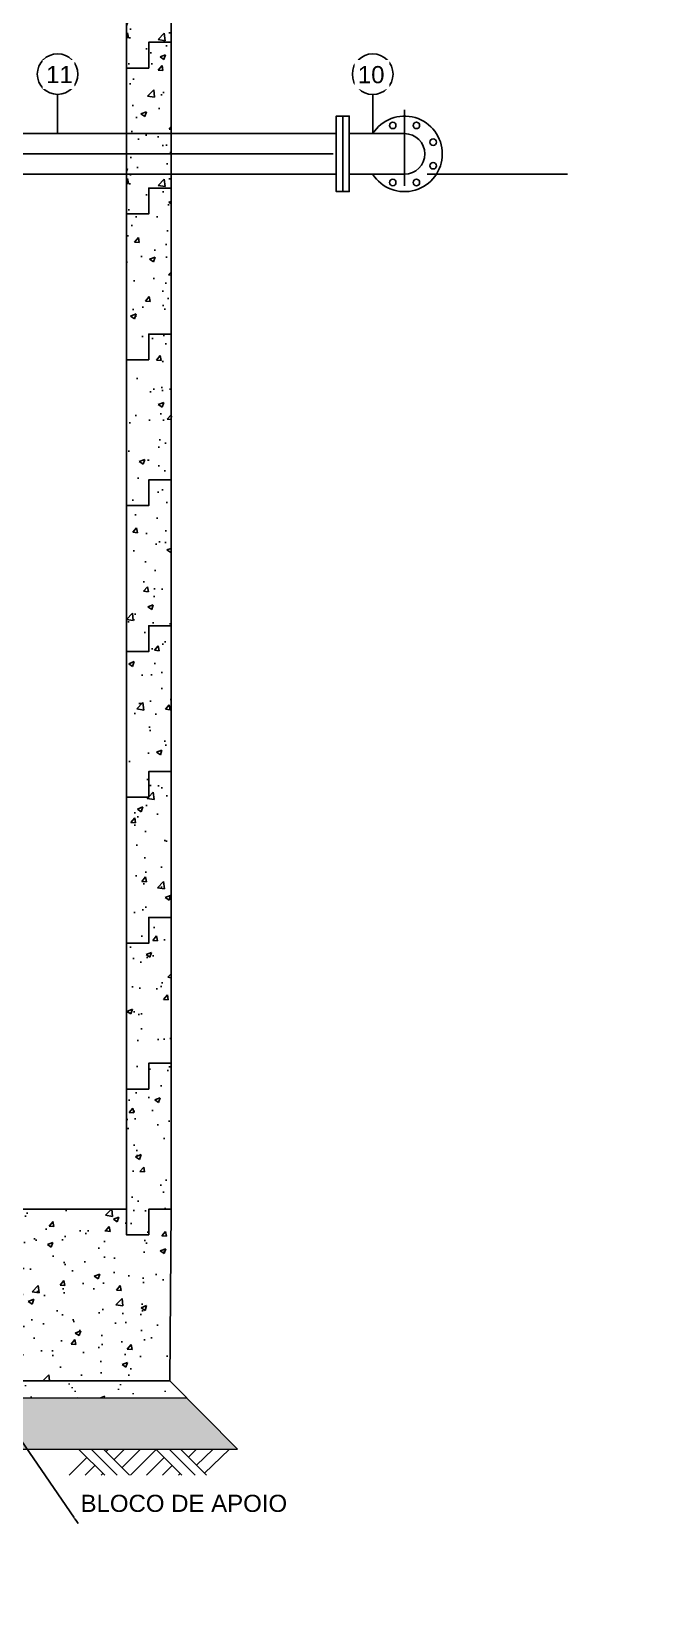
# Model space of a CAD drawing. Extents: x -160 to 364724, y -100 to 7353297.
# Drawn here: x 361682.62 to 361688.79, y 7348029.92 to 7348045.48 of the extents above; entities that cross this region are included whole.
import ezdxf
from ezdxf.enums import TextEntityAlignment as Align

# ---------------------------------------------------------------- set-up
doc = ezdxf.new("R2010")
doc.units = 0
doc.header["$LTSCALE"] = 5
doc.linetypes.add('SGC_DASHDOT', pattern=[1, 0.5, -0.25, 0, -0.25])
doc.linetypes.add('SGC_HIDDEN', pattern=[0.375, 0.25, -0.125])
for name, color, linetype in [('01-CONTINUA', 1, 'Continuous'), ('BOLA LM', 1, 'Continuous'), ('FLANGES', 2, 'Continuous'), ('GER-SIMBOLOS', 1, 'Continuous'), ('HACHURAS', 1, 'Continuous'), ('PAREDE CONCRETO CORTE', 5, 'Continuous'), ('Q-PLATO', 5, 'Continuous'), ('SANC_COTAS', 1, 'Continuous'), ('SANC_TEXTO', 2, 'Continuous'), ('SGC-Conexoes (Furos)', 1, 'Continuous'), ('SGC-Conexoes (Linhas Externas)', 3, 'Continuous'), ('SGC-Eixos', 253, 'SGC_DASHDOT'), ('SGC-PONTAS', 1, 'SGC_HIDDEN'), ('SGC-Tubos (Desenho Bifilar)', 3, 'Continuous'), ('VEGETAÇÃO', 7, 'Continuous')]:
    doc.layers.add(name, color=color, linetype=linetype)
doc.styles.add('R-80', font='arial.ttf')
doc.dimstyles.new('LEADER - 25', dxfattribs={"dimscale": 0.025, "dimtxt": 2, "dimasz": 1.5, "dimexe": 2, "dimexo": 1, "dimgap": 1, "dimtad": 1, "dimzin": 0, "dimtxsty": 'R-80', "dimcen": 0, "dimdle": 2, "dimclrd": 1, "dimclre": 1, "dimclrt": 2, "dimadec": 0, "dimazin": 0, "dimtfac": 0.5, "dimtmove": 2, "dimatfit": 3, "dimfxl": 1, "dimtolj": 1, "dimtzin": 0, "dimarcsym": 0})
pattern_1 = [(50, (361728.52434, 7348037.74103), (0.5570364, -0.0487343), [0.058246, -0.640707]), (355, (361728.52434, 7348037.74103), (-0.107758, 0.5841634), [0.046597, -0.512567]), (100.4514, (361728.57076, 7348037.73697), (0.449278, 0.535429), [0.0495016, -0.5445175]), (46.1842, (361728.52434, 7348037.89636), (0.828834, -0.128546), [0.087369, -0.96106]), (96.6356, (361728.5934, 7348037.88564), (0.725872, 0.756515), [0.074252, -0.816777]), (351.1842, (361728.5243, 7348037.89636), (0.725872, 0.756515), [0.069895, -0.768847]), (21, (361728.602, 7348037.85752), (0.4635666, -0.3126796), [0.058246, -0.640707]), (326, (361728.602, 7348037.8575), (0.188962, 0.5631615), [0.046597, -0.5125655]), (71.4514, (361728.64063, 7348037.83147), (0.6525286, 0.250482), [0.0495016, -0.5445166]), (37.5, (361728.52434, 7348037.74103), (0.0094435, 0.2585302), [0, -0.5063526, 0, -0.5203317, 0, -0.514507]), (7.5, (361728.52434, 7348037.74103), (0.2043036, 0.3063058), [0, -0.2966667, 0, -0.4947034, 0, -0.1960951]), (327.5, (361728.35115, 7348037.74103), (0.4145733, -0.0175158), [0, -0.1941536, 0, -0.6057593, 0, -0.803796]), (317.5, (361728.2735, 7348037.74103), (0.4529105, 0.0777424), [0, -0.2523997, 0, -0.4022863, 0, -0.5708116])]

# ---------------------------------------------------------------- blocks, each defined once
blk = doc.blocks.new('A$C190E3163')
at = {"layer": 'FLANGES'}
blk.add_lwpolyline([(0.11, 0.18), (0.11, 0.161), (-0.11, 0.161), (-0.11, 0.18)], close=True, dxfattribs=at)
blk.add_arc((0, 0), 0.11, 122.4364, 57.5636, dxfattribs=at)
at = {"layer": 'SGC-Conexoes (Furos)'}
for centre in [(-0.0831, 0.0344), (0.0831, 0.0344), (-0.0831, -0.0344), (0.0831, -0.0344), (-0.0344, -0.0831), (0.0344, -0.0831)]:
    blk.add_ellipse(centre, major_axis=(0, 0.0095), ratio=1, dxfattribs=at)
at = {"layer": 'SGC-Conexoes (Linhas Externas)'}
for p, q in [((-0.059, 0.161), (-0.059, 0)), ((0.059, 0.161), (0.059, 0))]:
    blk.add_line(p, q, dxfattribs=at)
blk.add_arc((0, 0), 0.059, 180, 0, dxfattribs=at)
blk = doc.blocks.new('*U348')
at = {"layer": 'GER-SIMBOLOS'}
for p, q in [((-0.587, -0.3), (-0.287, 0)), ((-0.454, -0.3), (-0.154, 0)), ((-0.3, -0.3), (0, 0)), ((0.3, -0.3), (0, 0)), ((0.31, -0.3), (0.61, 0)), ((0.453, -0.3), (0.753, 0)), ((0.599, -0.3), (0.899, 0)), ((-0.563, -0.276), (-0.849, 0)), ((-0.47, -0.183), (-0.659, 0)), ((-0.377, -0.089), (-0.466, 0)), ((0.113, -0.3), (-0.094, -0.094)), ((0.393, -0.207), (0.186, 0)), ((0.486, -0.114), (0.373, 0)), ((0.579, -0.021), (0.559, 0)), ((1.013, -0.3), (0.806, -0.094)), ((-0.26, -0.3), (-0.28, -0.28)), ((-0.074, -0.3), (-0.187, -0.187)), ((0.64, -0.3), (0.62, -0.28)), ((0.826, -0.3), (0.713, -0.187))]:
    blk.add_line(p, q, dxfattribs=at)

msp = doc.modelspace()

# ---------------------------------------------------------------- hatches: boundary and pattern name
at = {"layer": '01-CONTINUA'}
h = msp.add_hatch(dxfattribs=at)
h.set_pattern_fill('GRAVEL', color=9, scale=0.013589)
h.set_pattern_definition([(228.0128, (361682.282423, 7348031.751022), (-2.76129573, -3.1064577), [0.046437, -4.597243]), (184.96974, (361682.251359, 7348031.716506), (4.141943593, 0.345161986), [0.079687, -7.888996]), (132.51045, (361682.171972, 7348031.709603), (3.451619664, -3.79678163), [0.056188, -5.5626415]), (267.2737, (361682.037358, 7348031.623312), (0.345161967, 6.903239325), [0.072566, -7.184049]), (292.83365, (361682.033907, 7348031.550828), (-1.72580983, 4.141943595), [0.071157, -7.044539]), (357.2737, (361682.06152, 7348031.485248), (-6.903239325, 0.345161967), [0.072566, -7.184049]), (37.69424, (361682.134004, 7348031.481796), (-4.487105561, -3.451619663), [0.095965, -9.500531]), (72.25533, (361682.20994, 7348031.540474), (2.416133764, 7.593563257), [0.090601, -8.96949]), (121.42957, (361682.237552, 7348031.626764), (-2.76129573, 4.48710556), [0.072812, -7.208388]), (175.23636, (361682.199585, 7348031.688893), (3.79678163, -0.34516197), [0.083126, -4.073174]), (222.39744, (361682.116746, 7348031.695796), (-4.141943595, -3.796781629), [0.1075, -10.6425083]), (138.81407, (361682.37907, 7348031.61986), (-2.41613376, 2.0709718), [0.036691, -3.632431]), (171.46923, (361682.351456, 7348031.644022), (4.48710556, -0.69032393), [0.0698045, -6.910664]), (225, (361682.28242, 7348031.65438), (-5e-17, -0.345162), [0.048813, -0.43932]), (203.1986, (361682.25826, 7348031.695796), (1.72580983, 0.69032393), [0.026287, -2.602388]), (291.8014, (361682.2341, 7348031.68544), (-0.34516197, 1.0354859), [0.037175, -1.821579]), (30.96376, (361682.24791, 7348031.650925), (1.0354859, 0.69032393), [0.060379, -1.952244]), (161.565, (361682.29968, 7348031.68199), (0.690324, -0.345162), [0.04366, -1.047838]), (16.38954, (361682.033907, 7348031.685442), (3.451619663, 1.0354859), [0.061163, -6.055123]), (70.34618, (361682.092584, 7348031.7027), (-1.380647865, -3.79678163), [0.051312, -5.079889]), (293.1986, (361682.29968, 7348031.751022), (-0.69032393, 1.72580983), [0.052573, -2.576102]), (343.61046, (361682.320391, 7348031.7027), (-3.451619663, 1.0354859), [0.061163, -6.055123]), (339.44395, (361682.033907, 7348031.47144), (-1.72580983, 0.69032393), [0.058981, -2.890084]), (294.77514, (361682.089133, 7348031.450731), (-1.72580983, 3.79678163), [0.04942, -4.892548]), (66.8014, (361682.303133, 7348031.40586), (0.69032393, 1.72580983), [0.052573, -2.576102]), (17.35402, (361682.323843, 7348031.454183), (-4.48710556, -1.380647865), [0.05786, -5.728109]), (69.44395, (361682.134004, 7348031.40586), (-0.69032393, -1.72580983), [0.029491, -2.919574]), (101.3099, (361682.282423, 7348031.40586), (-0.34516197, 1.38064787), [0.0176, -1.742388]), (165.9638, (361682.27897, 7348031.42312), (1.0354859, -0.345162), [0.071157, -1.351982]), (186.009, (361682.20994, 7348031.440377), (3.451619663, 0.345161966), [0.065943, -6.528367]), (303.6901, (361682.24791, 7348031.61986), (-0.345162, 0.6903239), [0.04978, -1.194719]), (353.15723, (361682.27552, 7348031.578441), (5.867753426, -0.690323932), [0.08691, -8.6040465]), (60.9454, (361682.36181, 7348031.568087), (-1.38064787, -2.41613376), [0.035536, -3.518123]), (90, (361682.37907, 7348031.59915), (-0.345162, 0.345162), [0.02071, -0.324452]), (120.25644, (361682.203036, 7348031.450731), (1.380647865, -2.416133764), [0.047951, -4.747192]), (48.0128, (361682.178875, 7348031.49215), (2.76129573, 3.1064577), [0.092873, -4.550806]), (0, (361682.241, 7348031.5612), (0.345162, 0.345162), [0.089742, -0.25542]), (325.30485, (361682.330746, 7348031.561183), (3.451619664, -2.41613376), [0.054575, -5.402915]), (254.0546, (361682.375617, 7348031.53012), (-0.34516197, -1.38064787), [0.050256, -2.462561]), (207.64598, (361682.36181, 7348031.481796), (-6.55807736, -3.451619662), [0.081826, -8.10077]), (175.42608, (361682.289327, 7348031.443828), (-4.487105561, 0.345161966), [0.086566, -8.570052])])
h.paths.add_polyline_path([(361674.453, 7348031.952), (361684.149, 7348031.952), (361684.657, 7348031.443), (361673.977, 7348031.477)])
at = {"layer": 'HACHURAS', "lineweight": 9}
h = msp.add_hatch(dxfattribs=at)
h.set_pattern_fill('AR-CONC', color=256, scale=0.003397, style=0)
h.set_pattern_definition([(50, (361778.25495, 7348083.57145), (0.6189293, -0.0541493), [0.064718, -0.7118966]), (355, (361778.25495, 7348083.57145), (-0.1197312, 0.6490704), [0.0517743, -0.5695192]), (100.45144, (361778.3065, 7348083.56694), (0.499198, 0.594921), [0.0550017, -0.6050195]), (46.1842, (361778.25495, 7348083.744), (0.920927, -0.142829), [0.097077, -1.067845]), (96.6356, (361778.3317, 7348083.7321), (0.8065244, 0.840572), [0.082503, -0.90753]), (351.18415, (361778.255, 7348083.744), (0.806524, 0.840572), [0.077661, -0.854275]), (21, (361778.34124, 7348083.7009), (0.515074, -0.3474218), [0.064718, -0.7118966]), (326, (361778.34124, 7348083.7009), (0.2099578, 0.625735), [0.0517743, -0.5695172]), (71.45144, (361778.38417, 7348083.67193), (0.7250318, 0.2783132), [0.0550017, -0.6050184]), (37.5, (361778.25495, 7348083.57145), (0.0104928, 0.28725574), [0, -0.562614, 0, -0.5781463, 0, -0.5716745]), (7.5, (361778.25495, 7348083.57145), (0.227004, 0.3403398), [0, -0.3296297, 0, -0.5496704, 0, -0.2178835]), (327.5, (361778.06252, 7348083.57145), (0.46063697, -0.01946205), [0, -0.2157262, 0, -0.6730658, 0, -0.8931066]), (317.5, (361777.97623, 7348083.57145), (0.5032339, 0.0863805), [0, -0.2804441, 0, -0.4469847, 0, -0.6342351])])
h.paths.add_polyline_path([(361674.623, 7348032.122), (361683.988, 7348032.122), (361684.149, 7348031.952), (361674.453, 7348031.952)])
at = {"layer": 'VEGETAÇÃO'}
h = msp.add_hatch(dxfattribs=at)
h.set_pattern_fill('AR-CONC', color=1, scale=0.003058)
h.set_pattern_definition([(50, (361728.52434, 7348039.18487), (0.5570364, -0.0487343), [0.058246, -0.640707]), (355, (361728.52434, 7348039.18487), (-0.107758, 0.5841634), [0.046597, -0.512567]), (100.4514, (361728.57076, 7348039.1808), (0.449278, 0.535429), [0.0495016, -0.5445175]), (46.1842, (361728.52434, 7348039.3402), (0.828834, -0.128546), [0.087369, -0.96106]), (96.6356, (361728.5934, 7348039.3295), (0.725872, 0.756515), [0.074252, -0.816777]), (351.1842, (361728.5243, 7348039.3402), (0.725872, 0.756515), [0.069895, -0.768847]), (21, (361728.602, 7348039.30136), (0.4635666, -0.3126796), [0.058246, -0.640707]), (326, (361728.602, 7348039.30136), (0.188962, 0.5631615), [0.046597, -0.5125655]), (71.4514, (361728.64063, 7348039.2753), (0.6525286, 0.250482), [0.0495016, -0.5445166]), (37.5, (361728.52434, 7348039.18487), (0.0094435, 0.2585302), [0, -0.5063526, 0, -0.5203317, 0, -0.514507]), (7.5, (361728.52434, 7348039.18487), (0.2043036, 0.3063058), [0, -0.2966667, 0, -0.4947034, 0, -0.1960951]), (327.5, (361728.35115, 7348039.18487), (0.4145733, -0.0175158), [0, -0.1941536, 0, -0.6057593, 0, -0.803796]), (317.5, (361728.2735, 7348039.18487), (0.4529105, 0.0777424), [0, -0.2523997, 0, -0.4022863, 0, -0.5708116])])
h.paths.add_polyline_path([(361683.999, 7348045.371), (361683.999, 7348046.814), (361683.778, 7348046.814), (361683.778, 7348046.56), (361683.557, 7348046.56), (361683.557, 7348045.116), (361683.778, 7348045.116), (361683.778, 7348045.371)])
h = msp.add_hatch(dxfattribs=at)
h.set_pattern_fill('AR-CONC', color=1, scale=0.003058)
h.set_pattern_definition(pattern_1)
h.paths.add_polyline_path([(361683.999, 7348043.927), (361683.999, 7348045.371), (361683.778, 7348045.371), (361683.778, 7348045.116), (361683.557, 7348045.116), (361683.557, 7348043.672), (361683.778, 7348043.672), (361683.778, 7348043.927)])
h = msp.add_hatch(dxfattribs=at)
h.set_pattern_fill('AR-CONC', color=1, scale=0.003058)
h.set_pattern_definition(pattern_1)
h.paths.add_polyline_path([(361683.999, 7348042.483), (361683.999, 7348043.927), (361683.778, 7348043.927), (361683.778, 7348043.672), (361683.557, 7348043.672), (361683.557, 7348042.228), (361683.778, 7348042.228), (361683.778, 7348042.483)])
h = msp.add_hatch(dxfattribs=at)
h.set_pattern_fill('AR-CONC', color=1, scale=0.003058)
h.set_pattern_definition(pattern_1)
h.paths.add_polyline_path([(361684.004, 7348041.039), (361684.004, 7348042.483), (361683.784, 7348042.483), (361683.784, 7348042.228), (361683.563, 7348042.228), (361683.563, 7348040.784), (361683.784, 7348040.784), (361683.784, 7348041.039)])
h = msp.add_hatch(dxfattribs=at)
h.set_pattern_fill('AR-CONC', color=1, scale=0.003058)
h.set_pattern_definition(pattern_1)
h.paths.add_polyline_path([(361683.999, 7348039.596), (361683.999, 7348041.04), (361683.778, 7348041.04), (361683.778, 7348040.785), (361683.557, 7348040.785), (361683.557, 7348039.341), (361683.778, 7348039.341), (361683.778, 7348039.596)])
h = msp.add_hatch(dxfattribs=at)
h.set_pattern_fill('AR-CONC', color=1, scale=0.003058)
h.set_pattern_definition(pattern_1)
h.paths.add_polyline_path([(361683.999, 7348038.152), (361683.999, 7348039.596), (361683.778, 7348039.596), (361683.778, 7348039.341), (361683.557, 7348039.341), (361683.557, 7348037.897), (361683.778, 7348037.897), (361683.778, 7348038.152)])
h = msp.add_hatch(dxfattribs=at)
h.set_pattern_fill('AR-CONC', color=1, scale=0.003058)
h.set_pattern_definition(pattern_1)
h.paths.add_polyline_path([(361683.999, 7348036.708), (361683.999, 7348038.152), (361683.778, 7348038.152), (361683.778, 7348037.897), (361683.557, 7348037.897), (361683.557, 7348036.453), (361683.778, 7348036.453), (361683.778, 7348036.708)])
h = msp.add_hatch(dxfattribs=at)
h.set_pattern_fill('AR-CONC', color=1, scale=0.003058)
h.set_pattern_definition(pattern_1)
h.paths.add_polyline_path([(361683.999, 7348035.264), (361683.999, 7348036.708), (361683.778, 7348036.708), (361683.778, 7348036.453), (361683.557, 7348036.453), (361683.557, 7348035.009), (361683.778, 7348035.009), (361683.778, 7348035.264)])
h = msp.add_hatch(dxfattribs=at)
h.set_pattern_fill('AR-CONC', color=1, scale=0.003058)
h.set_pattern_definition(pattern_1)
h.paths.add_polyline_path([(361683.999, 7348033.82), (361683.999, 7348035.264), (361683.778, 7348035.264), (361683.778, 7348035.009), (361683.557, 7348035.009), (361683.557, 7348033.566), (361683.778, 7348033.566), (361683.778, 7348033.82)])
h = msp.add_hatch(dxfattribs=at)
h.set_pattern_fill('AR-CONC', color=1, scale=0.003058)
h.set_pattern_definition([(50, (361683.3508, 7348033.60356), (0.557036, -0.048734), [0.058246, -0.640707]), (355, (361683.3508, 7348033.60356), (-0.107758, 0.584163), [0.046597, -0.512567]), (100.4514, (361683.3972, 7348033.5995), (0.449278, 0.53543), [0.0495, -0.544518]), (46.184, (361683.3508, 7348033.7589), (0.828834, -0.128546), [0.08737, -0.96106]), (96.636, (361683.4199, 7348033.7482), (0.72587, 0.756515), [0.07425, -0.81678]), (351.184, (361683.3508, 7348033.7589), (0.72587, 0.756515), [0.069895, -0.76885]), (21, (361683.42847, 7348033.72005), (0.463567, -0.31268), [0.058246, -0.640707]), (326, (361683.42847, 7348033.72005), (0.188962, 0.56316), [0.046597, -0.512566]), (71.4514, (361683.4671, 7348033.694), (0.65253, 0.250482), [0.0495, -0.544517]), (37.5, (361683.3508, 7348033.60356), (0.0094435, 0.25853), [0, -0.506353, 0, -0.520332, 0, -0.514507]), (7.5, (361683.3508, 7348033.60356), (0.204304, 0.306306), [0, -0.296667, 0, -0.494703, 0, -0.196095]), (327.5, (361683.17762, 7348033.60356), (0.4145733, -0.017516), [0, -0.194154, 0, -0.605759, 0, -0.803796]), (317.5, (361683.09996, 7348033.60356), (0.45291, 0.077742), [0, -0.2524, 0, -0.402286, 0, -0.570812])])
h.paths.add_polyline_path([(361674.623, 7348033.82), (361676.321, 7348033.82), (361674.843, 7348033.82), (361674.843, 7348033.566), (361675.064, 7348033.566), (361675.064, 7348033.82), (361683.557, 7348033.82), (361683.557, 7348033.566), (361683.778, 7348033.566), (361683.778, 7348033.82), (361682.3, 7348033.82), (361683.988, 7348033.82), (361683.988, 7348032.122), (361674.623, 7348032.122)])

# ---------------------------------------------------------------- linework, layer by layer
at = {"layer": 'BOLA LM'}
for p, q in [((361682.877, 7348044.855), (361682.877, 7348044.467)), ((361685.994, 7348044.854), (361685.994, 7348044.466))]:
    msp.add_line(p, q, dxfattribs=at)
for centre in [(361682.877, 7348045.056), (361685.994, 7348045.055)]:
    msp.add_circle(centre, 0.201, dxfattribs=at)
at = {"layer": 'FLANGES'}
msp.add_lwpolyline([(361685.698, 7348043.893), (361685.633, 7348043.893), (361685.633, 7348044.641), (361685.698, 7348044.641)], close=True, dxfattribs=at)
at = {"layer": 'PAREDE CONCRETO CORTE'}
msp.add_line((361674.623, 7348032.122), (361683.988, 7348032.122), dxfattribs=at)
at = {"layer": 'PAREDE CONCRETO CORTE', "flags": 128}
for points in [[(361683.999, 7348045.371), (361683.999, 7348046.814), (361683.778, 7348046.814), (361683.778, 7348046.56), (361683.557, 7348046.56), (361683.557, 7348045.116), (361683.778, 7348045.116), (361683.778, 7348045.371)], [(361683.999, 7348043.927), (361683.999, 7348045.371), (361683.778, 7348045.371), (361683.778, 7348045.116), (361683.557, 7348045.116), (361683.557, 7348043.672), (361683.778, 7348043.672), (361683.778, 7348043.927)], [(361683.999, 7348042.483), (361683.999, 7348043.927), (361683.778, 7348043.927), (361683.778, 7348043.672), (361683.557, 7348043.672), (361683.557, 7348042.228), (361683.778, 7348042.228), (361683.778, 7348042.483)], [(361683.999, 7348041.039), (361683.999, 7348042.483), (361683.778, 7348042.483), (361683.778, 7348042.228), (361683.557, 7348042.228), (361683.557, 7348040.784), (361683.778, 7348040.784), (361683.778, 7348041.039)], [(361683.999, 7348039.595), (361683.999, 7348041.039), (361683.778, 7348041.039), (361683.778, 7348040.784), (361683.557, 7348040.784), (361683.557, 7348039.34), (361683.778, 7348039.34), (361683.778, 7348039.595)], [(361683.999, 7348038.151), (361683.999, 7348039.595), (361683.778, 7348039.595), (361683.778, 7348039.34), (361683.557, 7348039.34), (361683.557, 7348037.897), (361683.778, 7348037.897), (361683.778, 7348038.151)], [(361683.999, 7348036.708), (361683.999, 7348038.151), (361683.778, 7348038.151), (361683.778, 7348037.897), (361683.557, 7348037.897), (361683.557, 7348036.453), (361683.778, 7348036.453), (361683.778, 7348036.708)], [(361683.999, 7348035.264), (361683.999, 7348036.708), (361683.778, 7348036.708), (361683.778, 7348036.453), (361683.557, 7348036.453), (361683.557, 7348035.009), (361683.778, 7348035.009), (361683.778, 7348035.264)], [(361683.999, 7348033.82), (361683.999, 7348035.264), (361683.778, 7348035.264), (361683.778, 7348035.009), (361683.557, 7348035.009), (361683.557, 7348033.566), (361683.778, 7348033.566), (361683.778, 7348033.82)]]:
    msp.add_lwpolyline(points, close=True, dxfattribs=at)
for points in [[(361683.999, 7348033.82), (361683.999, 7348033.82), (361683.988, 7348032.122), (361674.623, 7348032.122), (361674.623, 7348033.82), (361674.623, 7348033.82)], [(361675.064, 7348033.82), (361683.557, 7348033.82)]]:
    msp.add_lwpolyline(points, dxfattribs=at)
at = {"layer": 'SANC_COTAS'}
msp.add_line((361686.534, 7348044.065), (361687.921, 7348044.065), dxfattribs=at)
at = {"layer": 'SANC_COTAS', "linetype": 'Continuous', "lineweight": 13}
msp.add_line((361674.453, 7348031.952), (361684.158, 7348031.952), dxfattribs=at)
msp.add_lwpolyline([(361674.624, 7348032.123), (361673.944, 7348031.443), (361684.657, 7348031.443), (361683.988, 7348032.122)], dxfattribs=at)
at = {"layer": 'SGC-Eixos', "ltscale": 0.3}
msp.add_line((361686.309, 7348044.701), (361686.309, 7348043.794), dxfattribs=at)
at = {"layer": 'SGC-Eixos', "ltscale": 2}
msp.add_line((361680.602, 7348044.266), (361686.423, 7348044.266), dxfattribs=at)
at = {"layer": 'SGC-PONTAS', "ltscale": 1.5}
for p, q in [((361684, 7348044.467), (361683.557, 7348044.467)), ((361684, 7348044.066), (361683.557, 7348044.066))]:
    msp.add_line(p, q, dxfattribs=at)
at = {"layer": 'SGC-Tubos (Desenho Bifilar)'}
for p, q in [((361681.247, 7348044.467), (361683.557, 7348044.467)), ((361683.999, 7348044.467), (361685.633, 7348044.467)), ((361681.247, 7348044.066), (361683.557, 7348044.066)), ((361683.999, 7348044.066), (361685.633, 7348044.066))]:
    msp.add_line(p, q, dxfattribs=at)

# ---------------------------------------------------------------- block references
at = {"xscale": -3.397263447409172, "yscale": 3.397263447409172, "zscale": 3.397263447409172, "rotation": 90.00000002929488}
msp.add_blockref('A$C190E3163', (361686.309, 7348044.266), dxfattribs=at)
at = {"layer": 'GER-SIMBOLOS', "xscale": -0.849315860434, "yscale": 0.849315860434, "zscale": 0.849315860434}
msp.add_blockref('*U348', (361683.852, 7348031.442), dxfattribs=at)

# ---------------------------------------------------------------- leaders
at = {"layer": 'SANC_COTAS'}
msp.add_leader([(361680.54, 7348034.417), (361683.079, 7348030.708)], dimstyle='LEADER - 25', dxfattribs=at)

# ---------------------------------------------------------------- next in the draw order: wipeouts: each hides what was drawn before it
for points, layer in [([(361683.045, 7348030.758), (361685.18, 7348030.758), (361685.18, 7348031.053), (361683.045, 7348031.053)], 'SANC_COTAS'), ([(361682.729, 7348044.908), (361683.042, 7348044.908), (361683.042, 7348045.197), (361682.729, 7348045.197)], 'SANC_TEXTO'), ([(361685.814, 7348044.904), (361686.159, 7348044.904), (361686.159, 7348045.196), (361685.814, 7348045.196)], 'SANC_TEXTO')]:
    msp.add_wipeout(points).dxf.layer = layer

# ---------------------------------------------------------------- next in the draw order: linework, layer by layer
at = {"layer": 'Q-PLATO'}
msp.add_circle((361680.209, 7348035.523), 46.912, dxfattribs=at)

# ---------------------------------------------------------------- next in the draw order: texts
at = {"layer": 'SANC_COTAS', "color": 2, "insert": (361683.104, 7348030.993), "char_height": 0.16986, "attachment_point": 1, "style": 'R-80'}
msp.add_mtext('BLOCO DE APOIO', dxfattribs=at)
at = {"layer": 'SANC_TEXTO', "style": 'R-80'}
for s, p in [('11', (361682.895, 7348044.967)), ('10', (361685.979, 7348044.966))]:
    msp.add_text(s, height=0.1699, dxfattribs=at).set_placement(p, align=Align.CENTER)

doc.saveas('drawing.dxf')
